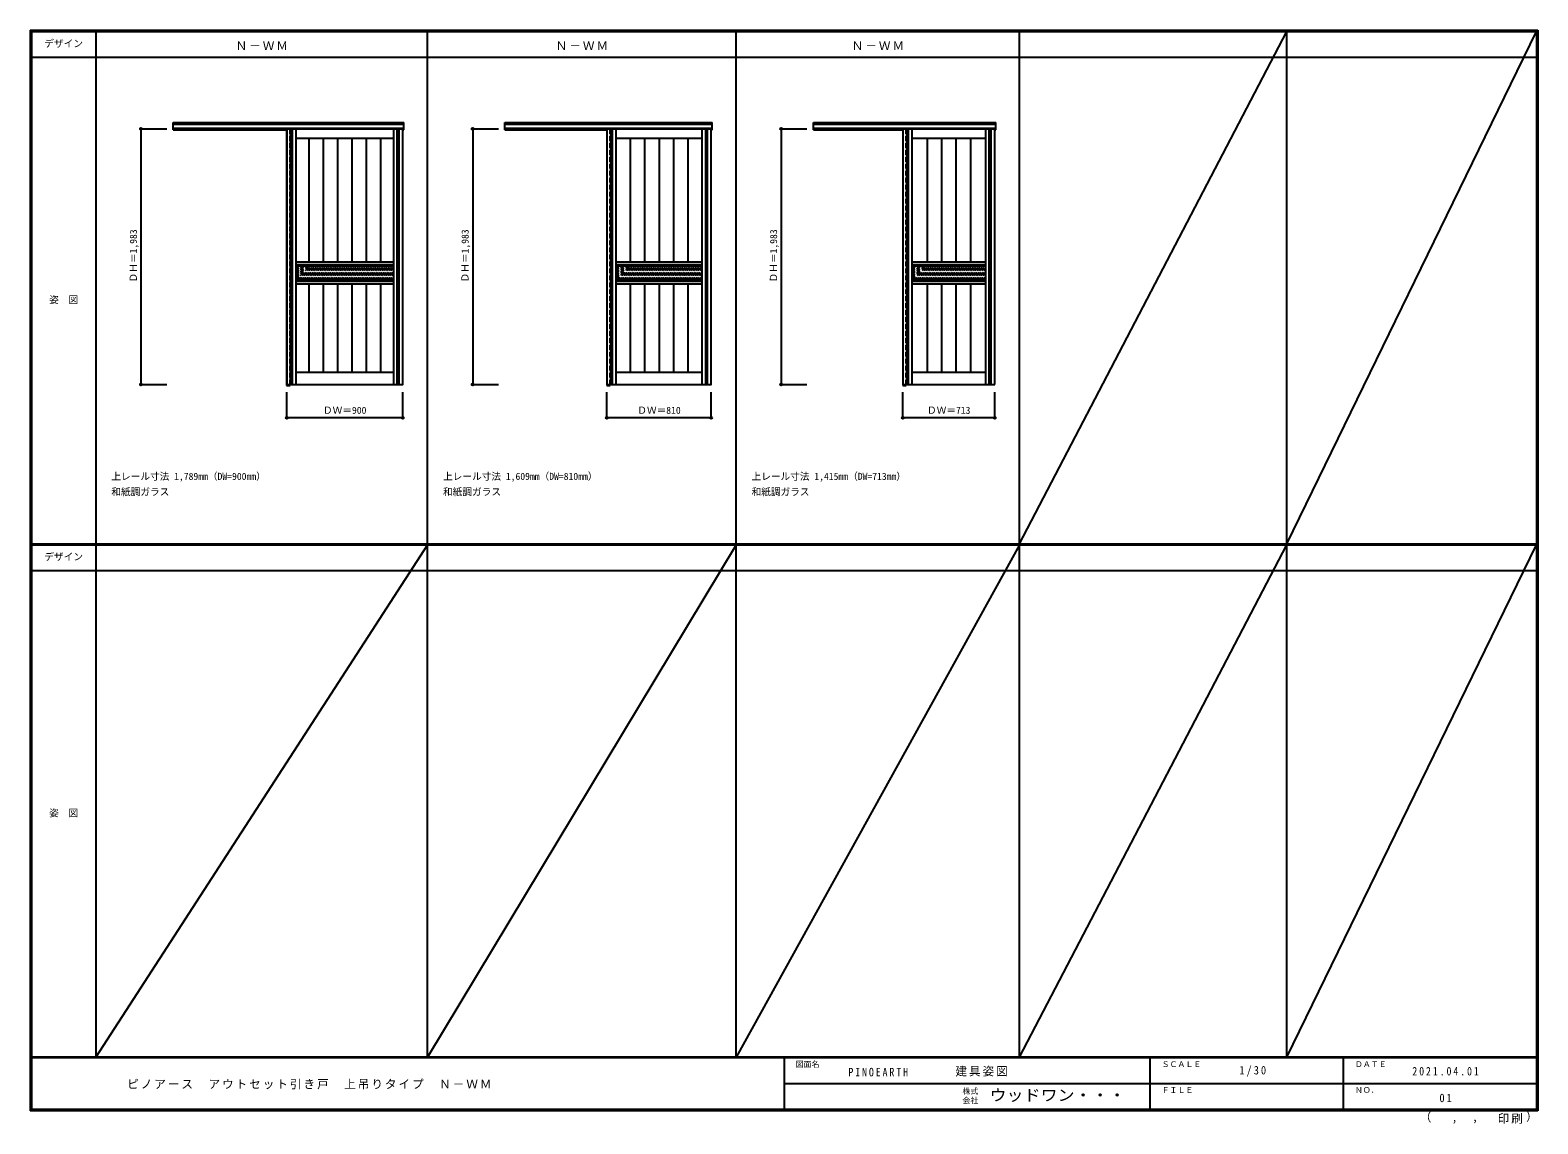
# Model space of a CAD drawing. Units: millimetres, scale not verified. Extents: x -6000 to 5700, y -4307 to 4175.
import ezdxf
from ezdxf.enums import TextEntityAlignment as Align

# ---------------------------------------------------------------- set-up
doc = ezdxf.new("R2010")
doc.units = ezdxf.units.MM
doc.header["$LTSCALE"] = 30
doc.header["$PDMODE"] = 32
doc.header["$PDSIZE"] = 15
doc.linetypes.add('DASHED1', pattern=[1.8, 1.2, -0.6])
for name, color, linetype in [('0-2_扉', 3, 'Continuous'), ('0-3_仕上げ', 3, 'Continuous'), ('0-4_枠', 3, 'Continuous'), ('0-A_文字', 7, 'Continuous'), ('0-B_寸法', 4, 'Continuous'), ('0-C_ハッチ', 4, 'DASHED1'), ('F-1_枠', 6, 'Continuous'), ('F-A_文字', 7, 'Continuous')]:
    doc.layers.add(name, color=color, linetype=linetype)
doc.styles.add('ＭＳ ゴシック', font='')
doc.styles.get('ＭＳ ゴシック').set_extended_font_data('MS Gothic')

msp = doc.modelspace()

# ---------------------------------------------------------------- linework, layer by layer
at = {"layer": '0-2_扉', "color": 4, "linetype": 'DASHED1'}
for p, q in [((-4009, 3410), (-4009, 3406)), ((-1525, 3410), (-1525, 3406)), ((772, 3410), (772, 3406))]:
    msp.add_line(p, q, dxfattribs=at)
at = {"layer": '0-2_扉'}
for p, q in [((-4009, 3410), (-4009, 1427)), ((-4009, 3410), (-3109, 3410)), ((-1525, 3410), (-1525, 1427)), ((-1525, 3410), (-715, 3410)), ((772, 3410), (772, 1427)), ((772, 3410), (1485, 3410)), ((1485, 1427), (1485, 3410)), ((772, 1427), (1485, 1427))]:
    msp.add_line(p, q, dxfattribs=at)
for points in [[(-4009, 1427), (-3109, 1427), (-3109, 3410)], [(-1525, 1427), (-715, 1427), (-715, 3410)]]:
    msp.add_lwpolyline(points, dxfattribs=at)
at = {"layer": '0-3_仕上げ'}
for p, q in [((-3981.5, 3410), (-3981.5, 1427)), ((-3966.5, 3410), (-3966.5, 1427)), ((-3151.5, 1427), (-3151.5, 3410)), ((-3136.5, 1427), (-3136.5, 3410)), ((-1497.5, 3410), (-1497.5, 1427)), ((-1482.5, 3410), (-1482.5, 1427)), ((-757.5, 1427), (-757.5, 3410)), ((-742.5, 1427), (-742.5, 3410)), ((799.5, 3410), (799.5, 1427)), ((814.5, 3410), (814.5, 1427)), ((1442.5, 1427), (1442.5, 3410)), ((1457.5, 1427), (1457.5, 3410)), ((-3838.25, 3334), (-3838.25, 2375)), ((-3726.55, 3334), (-3726.55, 2375)), ((-3614.85, 3334), (-3614.85, 2375)), ((-3503.15, 3334), (-3503.15, 2375)), ((-3391.45, 3334), (-3391.45, 2375)), ((-3279.75, 2375), (-3279.75, 3334)), ((-1343.4, 3334), (-1343.4, 2375)), ((-1231.7, 3334), (-1231.7, 2375)), ((-1120, 3334), (-1120, 2375)), ((-1008.3, 3334), (-1008.3, 2375)), ((-896.6, 3334), (-896.6, 2375)), ((960.95, 3334), (960.95, 2375)), ((1072.65, 3334), (1072.65, 2375)), ((1184.35, 3334), (1184.35, 2375)), ((1296.05, 3334), (1296.05, 2375)), ((-3179, 2354), (-3939, 2354)), ((-785, 2354), (-1455, 2354)), ((1415, 2354), (842, 2354)), ((-3179, 2226), (-3939, 2226)), ((-785, 2226), (-1455, 2226)), ((1415, 2226), (842, 2226)), ((-3838.25, 2205), (-3838.25, 1519)), ((-3726.55, 2205), (-3726.55, 1519)), ((-3614.85, 2205), (-3614.85, 1519)), ((-3503.15, 2205), (-3503.15, 1519)), ((-3391.45, 2205), (-3391.45, 1519)), ((-3279.75, 1519), (-3279.75, 2205)), ((-1343.4, 2205), (-1343.4, 1519)), ((-1231.7, 2205), (-1231.7, 1519)), ((-1120, 2205), (-1120, 1519)), ((-1008.3, 2205), (-1008.3, 1519)), ((-896.6, 2205), (-896.6, 1519)), ((960.95, 2205), (960.95, 1519)), ((1072.65, 2205), (1072.65, 1519)), ((1184.35, 2205), (1184.35, 1519)), ((1296.05, 2205), (1296.05, 1519))]:
    msp.add_line(p, q, dxfattribs=at)
at = {"layer": '0-3_仕上げ', "color": 7}
for p, q in [((-3939, 3410), (-3939, 1427)), ((-3179, 1427), (-3179, 3410)), ((-1455, 3410), (-1455, 1427)), ((-785, 1427), (-785, 3410)), ((842, 3410), (842, 1427)), ((1415, 1427), (1415, 3410)), ((-3179, 3334), (-3939, 3334)), ((-785, 3334), (-1455, 3334)), ((1415, 3334), (842, 3334)), ((-3179, 2375), (-3939, 2375)), ((-3179, 2345), (-3939, 2345)), ((-785, 2375), (-1455, 2375)), ((-785, 2345), (-1455, 2345)), ((1415, 2375), (842, 2375)), ((1415, 2345), (842, 2345)), ((-3179, 2235), (-3939, 2235)), ((-785, 2235), (-1455, 2235)), ((1415, 2235), (842, 2235)), ((-3179, 2205), (-3939, 2205)), ((-785, 2205), (-1455, 2205)), ((1415, 2205), (842, 2205)), ((-3179, 1519), (-3939, 1519)), ((-785, 1519), (-1455, 1519)), ((1415, 1519), (842, 1519))]:
    msp.add_line(p, q, dxfattribs=at)
at = {"layer": '0-4_枠'}
for p, q in [((-4890, 3460), (-3101, 3460)), ((-4890, 3403), (-4890, 3460)), ((-4890, 3447), (-3101, 3447)), ((-4890, 3415), (-3101, 3415)), ((-4890, 3403), (-4009, 3403)), ((-4010, 3415), (-4010, 1418)), ((-3982, 3410), (-3982, 3415)), ((-3109, 3403), (-3101, 3403)), ((-3101, 3403), (-3101, 3460)), ((-2316, 3460), (-707, 3460)), ((-2316, 3403), (-2316, 3460)), ((-2316, 3447), (-707, 3447)), ((-2316, 3415), (-707, 3415)), ((-2316, 3403), (-1525, 3403)), ((-1526, 3415), (-1526, 1418)), ((-1498, 3410), (-1498, 3415)), ((-715, 3403), (-707, 3403)), ((-707, 3403), (-707, 3460)), ((78, 3460), (1493, 3460)), ((78, 3403), (78, 3460)), ((78, 3447), (1493, 3447)), ((78, 3415), (1493, 3415)), ((78, 3403), (772, 3403)), ((771, 3415), (771, 1418)), ((799, 3410), (799, 3415)), ((1485, 3403), (1493, 3403)), ((1493, 3403), (1493, 3460)), ((-4010, 1418), (-3982, 1418)), ((-3982, 1427), (-3982, 1418)), ((-1526, 1418), (-1498, 1418)), ((-1498, 1427), (-1498, 1418)), ((771, 1418), (799, 1418)), ((799, 1427), (799, 1418))]:
    msp.add_line(p, q, dxfattribs=at)
at = {"layer": '0-4_枠', "color": 4, "linetype": 'DASHED1'}
for p, q in [((-3982, 1427), (-3982, 3410)), ((-1498, 1427), (-1498, 3410)), ((799, 1427), (799, 3410))]:
    msp.add_line(p, q, dxfattribs=at)
at = {"layer": '0-B_寸法'}
for p, q in [((-5140, 3410), (-5140, 1427)), ((-5140, 3410), (-4940, 3410)), ((-2566, 3410), (-2566, 1427)), ((-2566, 3410), (-2366, 3410)), ((-172, 3410), (-172, 1427)), ((-172, 3410), (28, 3410)), ((-5140, 1427), (-4940, 1427)), ((-2566, 1427), (-2366, 1427)), ((-172, 1427), (28, 1427)), ((-4009, 1168), (-4009, 1368)), ((-3109, 1168), (-3109, 1368)), ((-1525, 1168), (-1525, 1368)), ((-715, 1168), (-715, 1368)), ((772, 1168), (772, 1368)), ((1485, 1168), (1485, 1368)), ((-3109, 1168), (-4009, 1168)), ((-715, 1168), (-1525, 1168)), ((1485, 1168), (772, 1168))]:
    msp.add_line(p, q, dxfattribs=at)
at = {"layer": '0-B_寸法', "color": 7}
for p in [(-5140, 3410), (-2566, 3410), (-172, 3410), (-5140, 1427), (-2566, 1427), (-172, 1427), (-4009, 1168), (-3109, 1168), (-1525, 1168), (-715, 1168), (772, 1168), (1485, 1168)]:
    msp.add_point(p, dxfattribs=at)
at = {"layer": '0-C_ハッチ'}
for p, q in [((-3939, 2235.27), (-3829.27, 2345)), ((-3939, 2249.41), (-3843.41, 2345)), ((-3939, 2263.55), (-3857.55, 2345)), ((-3939, 2277.7), (-3871.7, 2345)), ((-3939, 2291.84), (-3885.84, 2345)), ((-3939, 2305.98), (-3899.98, 2345)), ((-3939, 2320.12), (-3914.12, 2345)), ((-3939, 2334.26), (-3928.26, 2345)), ((-3925.13, 2235), (-3815.13, 2345)), ((-3910.98, 2235), (-3800.98, 2345)), ((-3896.84, 2235), (-3786.84, 2345)), ((-3882.7, 2235), (-3772.7, 2345)), ((-3868.56, 2235), (-3758.56, 2345)), ((-3854.42, 2235), (-3744.42, 2345)), ((-3840.27, 2235), (-3730.27, 2345)), ((-3826.13, 2235), (-3716.13, 2345)), ((-3811.99, 2235), (-3701.99, 2345)), ((-3797.85, 2235), (-3687.85, 2345)), ((-3783.71, 2235), (-3673.71, 2345)), ((-3769.56, 2235), (-3659.56, 2345)), ((-3755.42, 2235), (-3645.42, 2345)), ((-3741.28, 2235), (-3631.28, 2345)), ((-3727.14, 2235), (-3617.14, 2345)), ((-3712.99, 2235), (-3602.99, 2345)), ((-3698.85, 2235), (-3588.85, 2345)), ((-3684.71, 2235), (-3574.71, 2345)), ((-3670.57, 2235), (-3560.57, 2345)), ((-3656.43, 2235), (-3546.43, 2345)), ((-3642.28, 2235), (-3532.28, 2345)), ((-3628.14, 2235), (-3518.14, 2345)), ((-3614, 2235), (-3504, 2345)), ((-3599.86, 2235), (-3489.86, 2345)), ((-3585.72, 2235), (-3475.72, 2345)), ((-3571.57, 2235), (-3461.57, 2345)), ((-3557.43, 2235), (-3447.43, 2345)), ((-3543.29, 2235), (-3433.29, 2345)), ((-3529.15, 2235), (-3419.15, 2345)), ((-3515.01, 2235), (-3405.01, 2345)), ((-3500.86, 2235), (-3390.86, 2345)), ((-3486.72, 2235), (-3376.72, 2345)), ((-3472.58, 2235), (-3362.58, 2345)), ((-3458.44, 2235), (-3348.44, 2345)), ((-3444.29, 2235), (-3334.29, 2345)), ((-3430.15, 2235), (-3320.15, 2345)), ((-3416.01, 2235), (-3306.01, 2345)), ((-3401.87, 2235), (-3291.87, 2345)), ((-3387.73, 2235), (-3277.73, 2345)), ((-3373.58, 2235), (-3263.58, 2345)), ((-3359.44, 2235), (-3249.44, 2345)), ((-3345.3, 2235), (-3235.3, 2345)), ((-3331.16, 2235), (-3221.16, 2345)), ((-3317.02, 2235), (-3207.02, 2345)), ((-3302.87, 2235), (-3192.87, 2345)), ((-3288.73, 2235), (-3179, 2344.73)), ((-1455, 2237.84), (-1347.84, 2345)), ((-1455, 2251.98), (-1361.98, 2345)), ((-1455, 2266.13), (-1376.13, 2345)), ((-1455, 2280.27), (-1390.27, 2345)), ((-1455, 2294.41), (-1404.41, 2345)), ((-1455, 2308.55), (-1418.55, 2345)), ((-1455, 2322.7), (-1432.7, 2345)), ((-1455, 2336.84), (-1446.84, 2345)), ((-1443.7, 2235), (-1333.7, 2345)), ((-1429.56, 2235), (-1319.56, 2345)), ((-1415.42, 2235), (-1305.42, 2345)), ((-1401.27, 2235), (-1291.27, 2345)), ((-1387.13, 2235), (-1277.13, 2345)), ((-1372.99, 2235), (-1262.99, 2345)), ((-1358.85, 2235), (-1248.85, 2345)), ((-1344.71, 2235), (-1234.71, 2345)), ((-1330.56, 2235), (-1220.56, 2345)), ((-1316.42, 2235), (-1206.42, 2345)), ((-1302.28, 2235), (-1192.28, 2345)), ((-1288.14, 2235), (-1178.14, 2345)), ((-1273.99, 2235), (-1163.99, 2345)), ((-1259.85, 2235), (-1149.85, 2345)), ((-1245.71, 2235), (-1135.71, 2345)), ((-1231.57, 2235), (-1121.57, 2345)), ((-1217.43, 2235), (-1107.43, 2345)), ((-1203.28, 2235), (-1093.28, 2345)), ((-1189.14, 2235), (-1079.14, 2345)), ((-1175, 2235), (-1065, 2345)), ((-1160.86, 2235), (-1050.86, 2345)), ((-1146.72, 2235), (-1036.72, 2345)), ((-1132.57, 2235), (-1022.57, 2345)), ((-1118.43, 2235), (-1008.43, 2345)), ((-1104.29, 2235), (-994.29, 2345)), ((-1090.15, 2235), (-980.15, 2345)), ((-1076.01, 2235), (-966.01, 2345)), ((-1061.86, 2235), (-951.86, 2345)), ((-1047.72, 2235), (-937.72, 2345)), ((-1033.58, 2235), (-923.58, 2345)), ((-1019.44, 2235), (-909.44, 2345)), ((-1005.29, 2235), (-895.29, 2345)), ((-991.15, 2235), (-881.15, 2345)), ((-977.01, 2235), (-867.01, 2345)), ((-962.87, 2235), (-852.87, 2345)), ((-948.73, 2235), (-838.73, 2345)), ((-934.58, 2235), (-824.58, 2345)), ((-920.44, 2235), (-810.44, 2345)), ((-906.3, 2235), (-796.3, 2345)), ((-892.16, 2235), (-785, 2342.16)), ((842, 2243.92), (943.08, 2345)), ((842, 2258.06), (928.94, 2345)), ((842, 2272.2), (914.8, 2345)), ((842, 2286.34), (900.66, 2345)), ((842, 2300.48), (886.52, 2345)), ((842, 2314.63), (872.37, 2345)), ((842, 2328.77), (858.23, 2345)), ((842, 2342.91), (844.09, 2345)), ((847.23, 2235), (957.23, 2345)), ((861.37, 2235), (971.37, 2345)), ((875.51, 2235), (985.51, 2345)), ((889.65, 2235), (999.65, 2345)), ((903.79, 2235), (1013.79, 2345)), ((917.94, 2235), (1027.94, 2345)), ((932.08, 2235), (1042.08, 2345)), ((946.22, 2235), (1056.22, 2345)), ((960.36, 2235), (1070.36, 2345)), ((974.51, 2235), (1084.51, 2345)), ((988.65, 2235), (1098.65, 2345)), ((1002.79, 2235), (1112.79, 2345)), ((1016.93, 2235), (1126.93, 2345)), ((1031.07, 2235), (1141.07, 2345)), ((1045.22, 2235), (1155.22, 2345)), ((1059.36, 2235), (1169.36, 2345)), ((1073.5, 2235), (1183.5, 2345)), ((1087.64, 2235), (1197.64, 2345)), ((1101.78, 2235), (1211.78, 2345)), ((1115.93, 2235), (1225.93, 2345)), ((1130.07, 2235), (1240.07, 2345)), ((1144.21, 2235), (1254.21, 2345)), ((1158.35, 2235), (1268.35, 2345)), ((1172.49, 2235), (1282.49, 2345)), ((1186.64, 2235), (1296.64, 2345)), ((1200.78, 2235), (1310.78, 2345)), ((1214.92, 2235), (1324.92, 2345)), ((1229.06, 2235), (1339.06, 2345)), ((1243.21, 2235), (1353.21, 2345)), ((1257.35, 2235), (1367.35, 2345)), ((1271.49, 2235), (1381.49, 2345)), ((1285.63, 2235), (1395.63, 2345)), ((1299.77, 2235), (1409.77, 2345)), ((-3274.59, 2235), (-3179, 2330.59)), ((-3260.45, 2235), (-3179, 2316.45)), ((-3246.3, 2235), (-3179, 2302.3)), ((-3232.16, 2235), (-3179, 2288.16)), ((-3218.02, 2235), (-3179, 2274.02)), ((-3203.88, 2235), (-3179, 2259.88)), ((-3189.74, 2235), (-3179, 2245.74)), ((-878.02, 2235), (-785, 2328.02)), ((-863.87, 2235), (-785, 2313.87)), ((-849.73, 2235), (-785, 2299.73)), ((-835.59, 2235), (-785, 2285.59)), ((-821.45, 2235), (-785, 2271.45)), ((-807.3, 2235), (-785, 2257.3)), ((-793.16, 2235), (-785, 2243.16)), ((1313.92, 2235), (1415, 2336.08)), ((1328.06, 2235), (1415, 2321.94)), ((1342.2, 2235), (1415, 2307.8)), ((1356.34, 2235), (1415, 2293.66)), ((1370.48, 2235), (1415, 2279.52)), ((1384.63, 2235), (1415, 2265.37)), ((1398.77, 2235), (1415, 2251.23)), ((1412.91, 2235), (1415, 2237.09))]:
    msp.add_line(p, q, dxfattribs=at)
at = {"layer": 'F-1_枠'}
for p, q in [((-6000, 4175), (5700, 4175)), ((-6000, 4175), (-6000, -4205)), ((-6000, 4170), (5700, 4170)), ((-6000, 4165), (5700, 4165)), ((-5995, 4175), (-5995, -4205)), ((-5990, 4175), (-5990, -4205)), ((-5490, 4175), (-5490, -3790)), ((-2916, -3790), (-2916, 4175)), ((-522, -3790), (-522, 4175)), ((1678, -3790), (1678, 4175)), ((3752, -3790), (3752, 4175)), ((5690, 4175), (5690, -4205)), ((5695, 4175), (5695, -4205)), ((5700, 4175), (5700, -4205)), ((-6000, 3965), (5700, 3965)), ((-6000, 190.5), (5700, 190.5)), ((-6000, 187.5), (5700, 187.5)), ((-6000, 184.5), (5700, 184.5)), ((-6000, -15.5), (5700, -15.5)), ((5700, -3790), (-6000, -3790)), ((5700, -3795), (-6000, -3795)), ((-150, -3795), (-150, -4195)), ((2690, -3795), (2690, -4195)), ((4190, -3795), (4190, -4195)), ((-150, -3995), (5690, -3995.01)), ((5700, -4195), (-6000, -4195)), ((5700, -4200), (-6000, -4200)), ((5700, -4205), (-6000, -4205))]:
    msp.add_line(p, q, dxfattribs=at)
at = {"layer": 'F-A_文字'}
for p, q in [((1678, 190.5), (3752, 4165)), ((3752, 190.5), (5690, 4165)), ((-2916, 184.5), (-5490, -3790)), ((-522, 184.5), (-2916, -3790)), ((1678, 184.5), (-522, -3790)), ((1678, -3790), (3752, 184.5)), ((3752, -3790), (5690, 184.5))]:
    msp.add_line(p, q, dxfattribs=at)

# ---------------------------------------------------------------- texts
at = {"layer": '0-A_文字', "style": 'ＭＳ ゴシック'}
for s, p in [('上レール寸法 1,789mm（DW=900mm）', (-5370, 670.5)), ('上レール寸法 1,609mm（DW=810mm）', (-2796, 670.5)), ('上レール寸法 1,415mm（DW=713mm）', (-402, 670.5)), ('和紙調ガラス', (-5370, 550.5)), ('和紙調ガラス', (-2796, 550.5)), ('和紙調ガラス', (-402, 550.5))]:
    msp.add_text(s, height=54.99, dxfattribs=at).set_placement(p, align=Align.BOTTOM_LEFT)
at = {"layer": '0-A_文字', "char_height": 65.98, "attachment_point": 7, "style": 'ＭＳ ゴシック'}
for insert in [(-4405.5, 4020), (-1921.5, 4020), (375.5, 4020)]:
    msp.add_mtext('\\T1.17;Ｎ－ＷＭ', dxfattribs=dict(at, insert=insert))
at = {"layer": '0-B_寸法', "color": 7, "style": 'ＭＳ ゴシック'}
for p in [(-5155, 2218.25), (-2581, 2218.25), (-187, 2218.25)]:
    msp.add_text('ＤＨ＝1,983', height=54.99, rotation=90, dxfattribs=at).set_placement(p, align=Align.BOTTOM_LEFT)
for s, p in [('ＤＷ＝900', (-3727.75, 1183)), ('ＤＷ＝810', (-1288.75, 1183)), ('ＤＷ＝713', (959.75, 1183))]:
    msp.add_text(s, height=54.99, dxfattribs=at).set_placement(p, align=Align.BOTTOM_LEFT)
at = {"layer": 'F-A_文字', "style": 'ＭＳ ゴシック'}
for s, height, p in [('デザイン', 54.99, (-5890, 4027.5)), ('姿\u3000図', 54.99, (-5852.5, 2040.25)), ('デザイン', 54.99, (-5890, 47)), ('姿\u3000図', 54.99, (-5852.5, -1940.25)), ('図面名', 43.99, (-60, -3880)), ('ＳＣＡＬＥ', 43.99, (2780, -3880)), ('ＤＡＴＥ', 43.99, (4280, -3880)), ('株式', 43.99, (1235, -4089)), ('ＦＩＬＥ', 43.99, (2780, -4080)), ('ＮＯ．', 43.99, (4280, -4080)), ('会社', 43.99, (1235, -4161)), ('（', 65.98, (4784.03, -4308.31)), ('）', 65.98, (5608.4, -4304.13)), (',', 65.98, (5031.28, -4308.31)), (',', 65.98, (5190.2, -4305.53))]:
    msp.add_text(s, height=height, dxfattribs=at).set_placement(p, align=Align.BOTTOM_LEFT)
at = {"layer": 'F-A_文字', "style": 'ＭＳ ゴシック', "width": 1.1}
msp.add_text('ウッドワン・・・', height=87.98, dxfattribs=at).set_placement((1445, -4155), align=Align.BOTTOM_LEFT)
at = {"layer": 'F-A_文字', "char_height": 65.98, "attachment_point": 7, "style": 'ＭＳ ゴシック'}
for s, insert in [('\\T1.17;建具姿図', (1180.42, -3940)), ('\\T1.38;\\W0.9;1/30', (3383.75, -3940)), ('\\T1.17;ピノアース\u3000アウトセット引き戸\u3000上吊りタイプ\u3000Ｎ－ＷＭ', (-5247.55, -4040)), ('\\T1.39;\\W0.85;PINOEARTH', (350, -3940)), ('\\T1.39;\\W0.85;2021.04.01', (4726.25, -3932.5)), ('\\T1.36;\\W0.9;01', (4936.25, -4140)), ('\\T1.17;印刷', (5388.15, -4306.92))]:
    msp.add_mtext(s, dxfattribs=dict(at, insert=insert))

doc.saveas('drawing.dxf')
